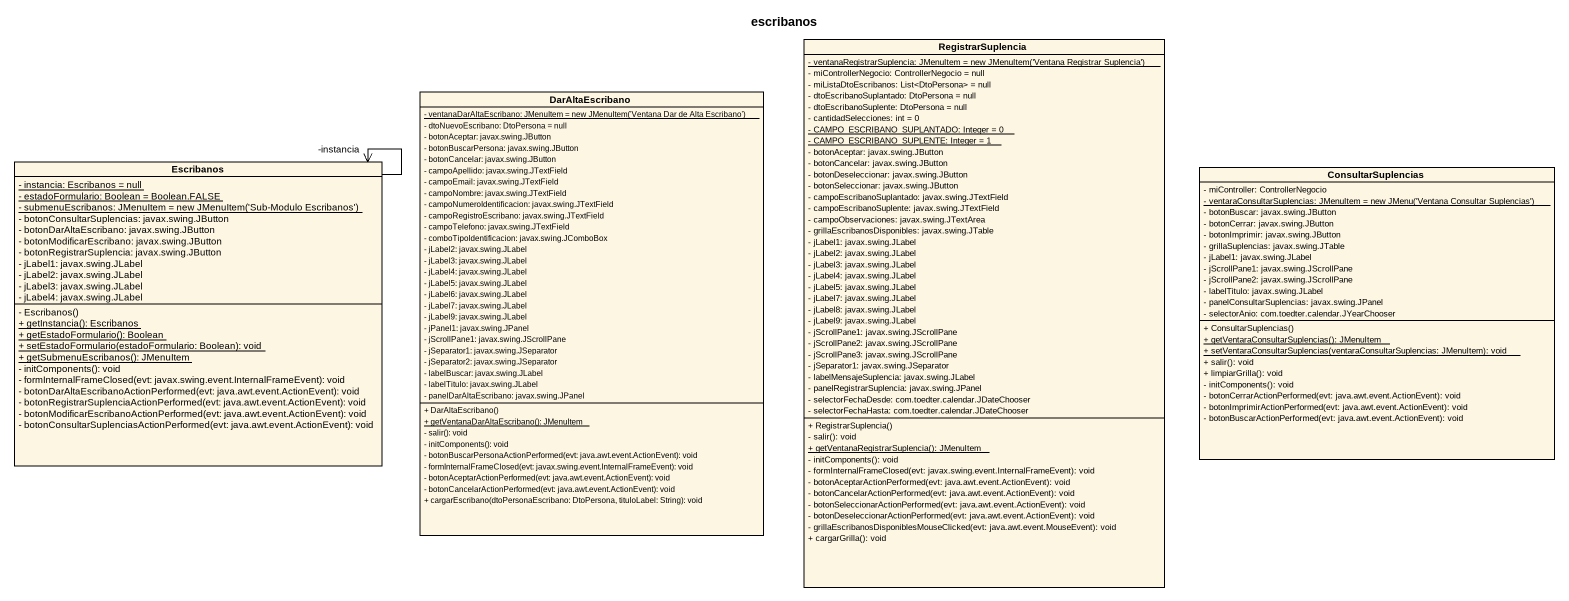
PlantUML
@startuml
title escribanos
hide circle
hide empty members
skinparam classAttributeIconSize 0
class RegistrarSuplencia {
  {static} {field} - ventanaRegistrarSuplencia: JMenuItem = new JMenuItem('Ventana Registrar Suplencia')
  - miControllerNegocio: ControllerNegocio = null
  - miListaDtoEscribanos: List<DtoPersona> = null
  - dtoEscribanoSuplantado: DtoPersona = null
  - dtoEscribanoSuplente: DtoPersona = null
  - cantidadSelecciones: int = 0
  {static} - CAMPO_ESCRIBANO_SUPLANTADO: Integer = 0
  {static} - CAMPO_ESCRIBANO_SUPLENTE: Integer = 1
  - botonAceptar: javax.swing.JButton
  - botonCancelar: javax.swing.JButton
  - botonDeseleccionar: javax.swing.JButton
  - botonSeleccionar: javax.swing.JButton
  - campoEscribanoSuplantado: javax.swing.JTextField
  - campoEscribanoSuplente: javax.swing.JTextField
  - campoObservaciones: javax.swing.JTextArea
  - grillaEscribanosDisponibles: javax.swing.JTable
  - jLabel1: javax.swing.JLabel
  - jLabel2: javax.swing.JLabel
  - jLabel3: javax.swing.JLabel
  - jLabel4: javax.swing.JLabel
  - jLabel5: javax.swing.JLabel
  - jLabel7: javax.swing.JLabel
  - jLabel8: javax.swing.JLabel
  - jLabel9: javax.swing.JLabel
  - jScrollPane1: javax.swing.JScrollPane
  - jScrollPane2: javax.swing.JScrollPane
  - jScrollPane3: javax.swing.JScrollPane
  - jSeparator1: javax.swing.JSeparator
  - labelMensajeSuplencia: javax.swing.JLabel
  - panelRegistrarSuplencia: javax.swing.JPanel
  - selectorFechaDesde: com.toedter.calendar.JDateChooser
  - selectorFechaHasta: com.toedter.calendar.JDateChooser
  + RegistrarSuplencia()
  - salir(): void
  {static} + getVentanaRegistrarSuplencia(): JMenuItem
  - initComponents(): void
  - formInternalFrameClosed(evt: javax.swing.event.InternalFrameEvent): void
  - botonAceptarActionPerformed(evt: java.awt.event.ActionEvent): void
  - botonCancelarActionPerformed(evt: java.awt.event.ActionEvent): void
  - botonSeleccionarActionPerformed(evt: java.awt.event.ActionEvent): void
  - botonDeseleccionarActionPerformed(evt: java.awt.event.ActionEvent): void
  - grillaEscribanosDisponiblesMouseClicked(evt: java.awt.event.MouseEvent): void
  + cargarGrilla(): void
}
class DarAltaEscribano {
  {static} {field} - ventanaDarAltaEscribano: JMenuItem = new JMenuItem('Ventana Dar de Alta Escribano')
  - dtoNuevoEscribano: DtoPersona = null
  - botonAceptar: javax.swing.JButton
  - botonBuscarPersona: javax.swing.JButton
  - botonCancelar: javax.swing.JButton
  - campoApellido: javax.swing.JTextField
  - campoEmail: javax.swing.JTextField
  - campoNombre: javax.swing.JTextField
  - campoNumeroIdentificacion: javax.swing.JTextField
  - campoRegistroEscribano: javax.swing.JTextField
  - campoTelefono: javax.swing.JTextField
  - comboTipoIdentificacion: javax.swing.JComboBox
  - jLabel2: javax.swing.JLabel
  - jLabel3: javax.swing.JLabel
  - jLabel4: javax.swing.JLabel
  - jLabel5: javax.swing.JLabel
  - jLabel6: javax.swing.JLabel
  - jLabel7: javax.swing.JLabel
  - jLabel9: javax.swing.JLabel
  - jPanel1: javax.swing.JPanel
  - jScrollPane1: javax.swing.JScrollPane
  - jSeparator1: javax.swing.JSeparator
  - jSeparator2: javax.swing.JSeparator
  - labelBuscar: javax.swing.JLabel
  - labelTitulo: javax.swing.JLabel
  - panelDarAltaEscribano: javax.swing.JPanel
  + DarAltaEscribano()
  {static} + getVentanaDarAltaEscribano(): JMenuItem
  - salir(): void
  - initComponents(): void
  - botonBuscarPersonaActionPerformed(evt: java.awt.event.ActionEvent): void
  - formInternalFrameClosed(evt: javax.swing.event.InternalFrameEvent): void
  - botonAceptarActionPerformed(evt: java.awt.event.ActionEvent): void
  - botonCancelarActionPerformed(evt: java.awt.event.ActionEvent): void
  + cargarEscribano(dtoPersonaEscribano: DtoPersona, tituloLabel: String): void
}
class Escribanos {
  {static} - instancia: Escribanos = null
  {static} - estadoFormulario: Boolean = Boolean.FALSE
  {static} {field} - submenuEscribanos: JMenuItem = new JMenuItem('Sub-Modulo Escribanos')
  - botonConsultarSuplencias: javax.swing.JButton
  - botonDarAltaEscribano: javax.swing.JButton
  - botonModificarEscribano: javax.swing.JButton
  - botonRegistrarSuplencia: javax.swing.JButton
  - jLabel1: javax.swing.JLabel
  - jLabel2: javax.swing.JLabel
  - jLabel3: javax.swing.JLabel
  - jLabel4: javax.swing.JLabel
  - Escribanos()
  {static} + getInstancia(): Escribanos
  {static} + getEstadoFormulario(): Boolean
  {static} + setEstadoFormulario(estadoFormulario: Boolean): void
  {static} + getSubmenuEscribanos(): JMenuItem
  - initComponents(): void
  - formInternalFrameClosed(evt: javax.swing.event.InternalFrameEvent): void
  - botonDarAltaEscribanoActionPerformed(evt: java.awt.event.ActionEvent): void
  - botonRegistrarSuplenciaActionPerformed(evt: java.awt.event.ActionEvent): void
  - botonModificarEscribanoActionPerformed(evt: java.awt.event.ActionEvent): void
  - botonConsultarSuplenciasActionPerformed(evt: java.awt.event.ActionEvent): void
}
class ConsultarSuplencias {
  - miController: ControllerNegocio
  {static} {field} - ventaraConsultarSuplencias: JMenuItem = new JMenu('Ventana Consultar Suplencias')
  - botonBuscar: javax.swing.JButton
  - botonCerrar: javax.swing.JButton
  - botonImprimir: javax.swing.JButton
  - grillaSuplencias: javax.swing.JTable
  - jLabel1: javax.swing.JLabel
  - jScrollPane1: javax.swing.JScrollPane
  - jScrollPane2: javax.swing.JScrollPane
  - labelTitulo: javax.swing.JLabel
  - panelConsultarSuplencias: javax.swing.JPanel
  - selectorAnio: com.toedter.calendar.JYearChooser
  + ConsultarSuplencias()
  {static} + getVentaraConsultarSuplencias(): JMenuItem
  {static} + setVentaraConsultarSuplencias(ventaraConsultarSuplencias: JMenuItem): void
  + salir(): void
  + limpiarGrilla(): void
  - initComponents(): void
  - botonCerrarActionPerformed(evt: java.awt.event.ActionEvent): void
  - botonImprimirActionPerformed(evt: java.awt.event.ActionEvent): void
  - botonBuscarActionPerformed(evt: java.awt.event.ActionEvent): void
}
Escribanos --> "-instancia" Escribanos
@enduml
